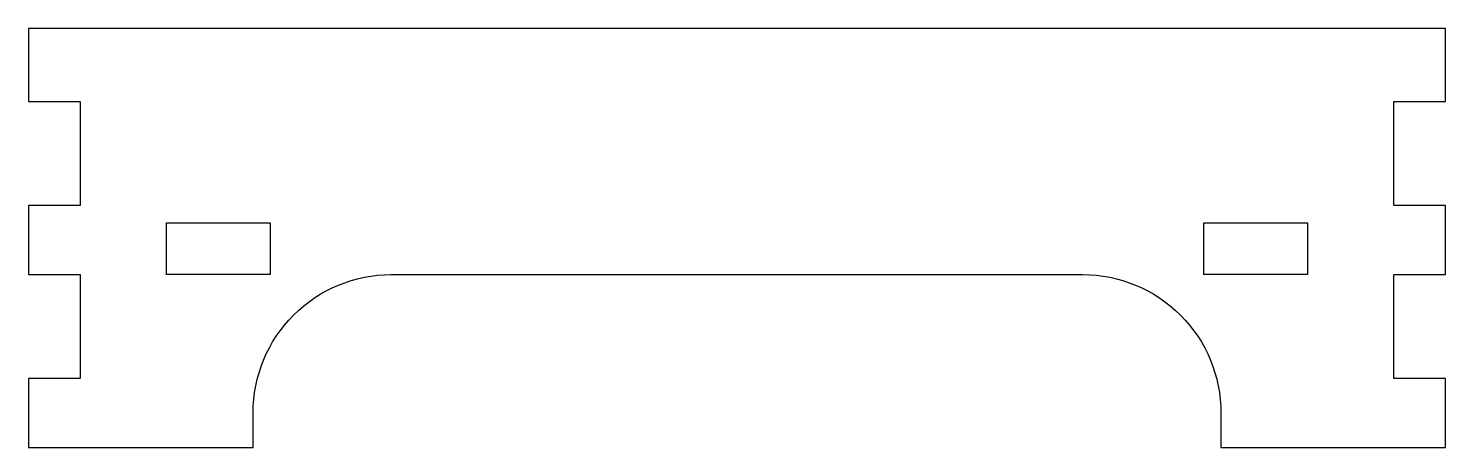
# Model space of a CAD drawing. Header units: millimetres. Extents: x -26.4 to 55.6, y -14 to 10.2.
import ezdxf

# ---------------------------------------------------------------- set-up
doc = ezdxf.new("R2010")
doc.units = ezdxf.units.MM

msp = doc.modelspace()

# ---------------------------------------------------------------- linework, layer by layer
msp.add_lwpolyline([(55.629, 10.246), (-26.371, 10.246), (-26.371, 6.01), (-23.371, 6.01), (-23.371, 0.01), (-26.371, 0.01), (-26.371, -3.99), (-23.371, -3.99), (-23.371, -9.99), (-26.371, -9.99), (-26.371, -13.99), (-13.371, -13.99), (-13.371, -11.99, -0.414214), (-5.371, -3.99), (34.629, -3.99, -0.414214), (42.629, -11.99), (42.629, -13.99), (55.629, -13.99), (55.629, -9.99), (52.629, -9.99), (52.629, -3.99), (55.629, -3.99), (55.629, 0.01), (52.629, 0.01), (52.629, 6.01), (55.629, 6.01)], format="xyb", close=True)
for points in [[(-12.371, -0.99), (-12.371, -3.99), (-18.371, -3.99), (-18.371, -0.99)], [(47.629, -0.99), (47.629, -3.99), (41.629, -3.99), (41.629, -0.99)]]:
    msp.add_lwpolyline(points, close=True)

doc.saveas('drawing.dxf')
